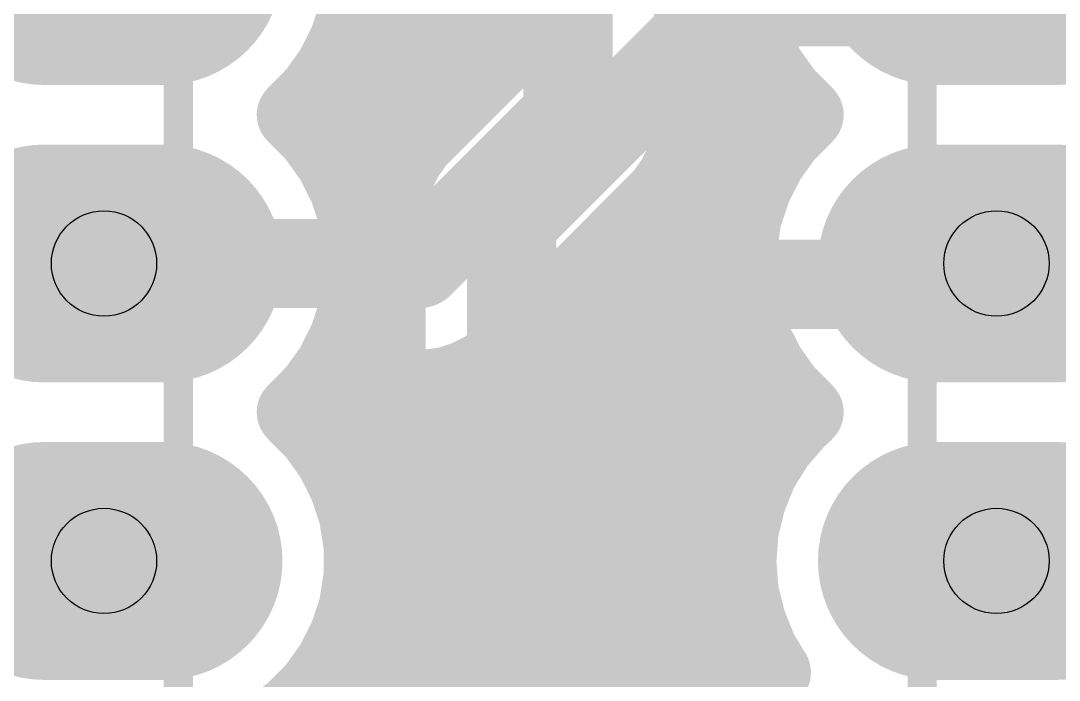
# Model space of a CAD drawing. Extents: x -0.06 to 2.31, y -0.06 to 2.06.
# Drawn here: x 1.364 to 1.7131, y 0.2699 to 0.4916 of the extents above; entities that cross this region are included whole.
import ezdxf

# ---------------------------------------------------------------- set-up
doc = ezdxf.new("R2010")
doc.units = 0
for name, color, linetype in [('Bottom', 6, 'CONTINUOUS'), ('Drill_Bottom', 8, 'CONTINUOUS'), ('Drill_Top', 7, 'CONTINUOUS'), ('Top', 5, 'CONTINUOUS'), ('Top_Silk', 2, 'CONTINUOUS')]:
    doc.layers.add(name, color=color, linetype=linetype)

msp = doc.modelspace()

# ---------------------------------------------------------------- linework, layer by layer
at = {"layer": 'Bottom', "linetype": 'CONTINUOUS'}
for points, const_width in [([(1.5546, 0.548), (1.5082, 0.5015)], 0.025), ([(1.5438, 0.4975), (1.576, 0.5296)], 0.025), ([(1.68, 0.498), (1.692, 0.51)], 0.03), ([(1.5082, 0.5015), (1.485, 0.4784)], 0.025), ([(1.4974, 0.451), (1.5438, 0.4975)], 0.025), ([(1.529, 0.424), (1.603, 0.498)], 0.03), ([(1.603, 0.498), (1.68, 0.498)], 0.03), ([(1.5006, 0.4914), (1.5352, 0.4914)], 0.025), ([(1.485, 0.4784), (1.4797, 0.4746)], 0.025), ([(1.4797, 0.4746), (1.4739, 0.4717)], 0.025), ([(1.4677, 0.4696), (1.4644, 0.469)], 0.025), ([(1.4739, 0.4717), (1.4677, 0.4696)], 0.025), ([(1.4644, 0.469), (1.459, 0.463)], 0.025), ([(1.4648, 0.4665), (1.5103, 0.4665)], 0.025), ([(1.459, 0.463), (1.4558, 0.46)], 0.025), ([(1.4558, 0.46), (1.4626, 0.4532)], 0.025), ([(1.4626, 0.4532), (1.4687, 0.4447)], 0.025), ([(1.4936, 0.4457), (1.4974, 0.451)], 0.025), ([(1.4907, 0.4399), (1.4936, 0.4457)], 0.025), ([(1.4687, 0.4447), (1.4734, 0.4354)], 0.025), ([(1.473, 0.4416), (1.489, 0.4416)], 0.025), ([(1.4886, 0.4337), (1.4907, 0.4399)], 0.025), ([(1.4734, 0.4354), (1.4767, 0.4255)], 0.025), ([(1.4876, 0.4273), (1.4886, 0.4337)], 0.025), ([(1.4767, 0.4255), (1.4783, 0.4152)], 0.025), ([(1.4875, 0.1472), (1.4876, 0.4273)], 0.025), ([(1.529, 0.13), (1.529, 0.424)], 0.03), ([(1.4783, 0.4152), (1.4783, 0.4048)], 0.025), ([(1.685, 0.403), (1.692, 0.41)], 0.03), ([(1.692, 0.41), (1.742, 0.41)], 0.03), ([(1.4783, 0.4048), (1.4767, 0.3945)], 0.025), ([(1.59, 0.383), (1.61, 0.403)], 0.03), ([(1.61, 0.403), (1.685, 0.403)], 0.03), ([(1.4767, 0.3945), (1.4734, 0.3846)], 0.025), ([(1.59, 0.197), (1.59, 0.383)], 0.03), ([(1.4734, 0.3846), (1.4687, 0.3753)], 0.025), ([(1.4687, 0.3753), (1.4626, 0.3668)], 0.025), ([(1.4626, 0.3668), (1.4558, 0.36)], 0.025), ([(1.4653, 0.367), (1.485, 0.367)], 0.025), ([(1.4558, 0.36), (1.4626, 0.3532)], 0.025), ([(1.4626, 0.3532), (1.4687, 0.3447)], 0.025), ([(1.4687, 0.3447), (1.4734, 0.3354)], 0.025), ([(1.4727, 0.3422), (1.485, 0.3422)], 0.025), ([(1.4734, 0.3354), (1.4767, 0.3255)], 0.025), ([(1.4767, 0.3255), (1.4783, 0.3152)], 0.025), ([(1.4783, 0.3152), (1.4783, 0.3048)], 0.025), ([(1.4783, 0.3048), (1.4767, 0.2945)], 0.025), ([(1.4767, 0.2945), (1.4734, 0.2846)], 0.025), ([(1.4734, 0.2846), (1.4687, 0.2753)], 0.025), ([(1.4687, 0.2753), (1.4626, 0.2668)], 0.025), ([(1.4626, 0.2668), (1.4552, 0.2594)], 0.025), ([(1.4657, 0.2676), (1.485, 0.2676)], 0.025), ([(1.4552, 0.2594), (1.4467, 0.2533)], 0.025)]:
    msp.add_lwpolyline(points, dxfattribs=dict(at, const_width=const_width))
for points, const_width in [([(1.392, 0.51, 1), (1.352, 0.51, 1), (1.392, 0.51, 1)], 0.04), ([(1.432, 0.51, 1), (1.392, 0.51, 1), (1.432, 0.51, 1)], 0.04), ([(1.692, 0.51, 1), (1.652, 0.51, 1), (1.692, 0.51, 1)], 0.04), ([(1.732, 0.51, 1), (1.692, 0.51, 1), (1.732, 0.51, 1)], 0.04), ([(1.5019, 0.5015, 1), (1.5144, 0.5015, 1), (1.5019, 0.5015, 1)], 0.0125), ([(1.5019, 0.5015, 1), (1.5144, 0.5015, 1), (1.5019, 0.5015, 1)], 0.0125), ([(1.5376, 0.4975, 1), (1.5501, 0.4975, 1), (1.5376, 0.4975, 1)], 0.0125), ([(1.5376, 0.4975, 1), (1.5501, 0.4975, 1), (1.5376, 0.4975, 1)], 0.0125), ([(1.5955, 0.498, 1), (1.6105, 0.498, 1), (1.5955, 0.498, 1)], 0.015), ([(1.5955, 0.498, 1), (1.6105, 0.498, 1), (1.5955, 0.498, 1)], 0.015), ([(1.6725, 0.498, 1), (1.6875, 0.498, 1), (1.6725, 0.498, 1)], 0.015), ([(1.6725, 0.498, 1), (1.6875, 0.498, 1), (1.6725, 0.498, 1)], 0.015), ([(1.4787, 0.4784, 1), (1.4912, 0.4784, 1), (1.4787, 0.4784, 1)], 0.0125), ([(1.4787, 0.4784, 1), (1.4912, 0.4784, 1), (1.4787, 0.4784, 1)], 0.0125), ([(1.4734, 0.4746, 1), (1.4859, 0.4746, 1), (1.4734, 0.4746, 1)], 0.0125), ([(1.4734, 0.4746, 1), (1.4859, 0.4746, 1), (1.4734, 0.4746, 1)], 0.0125), ([(1.4614, 0.4696, 1), (1.4739, 0.4696, 1), (1.4614, 0.4696, 1)], 0.0125), ([(1.4614, 0.4696, 1), (1.4739, 0.4696, 1), (1.4614, 0.4696, 1)], 0.0125), ([(1.4676, 0.4717, 1), (1.4801, 0.4717, 1), (1.4676, 0.4717, 1)], 0.0125), ([(1.4676, 0.4717, 1), (1.4801, 0.4717, 1), (1.4676, 0.4717, 1)], 0.0125), ([(1.4581, 0.469, 1), (1.4706, 0.469, 1), (1.4581, 0.469, 1)], 0.0125), ([(1.4581, 0.469, 1), (1.4706, 0.469, 1), (1.4581, 0.469, 1)], 0.0125), ([(1.4528, 0.463, 1), (1.4653, 0.463, 1), (1.4528, 0.463, 1)], 0.0125), ([(1.4528, 0.463, 1), (1.4653, 0.463, 1), (1.4528, 0.463, 1)], 0.0125), ([(1.4496, 0.46, 1), (1.4621, 0.46, 1), (1.4496, 0.46, 1)], 0.0125), ([(1.4496, 0.46, 1), (1.4621, 0.46, 1), (1.4496, 0.46, 1)], 0.0125), ([(1.4563, 0.4532, 1), (1.4688, 0.4532, 1), (1.4563, 0.4532, 1)], 0.0125), ([(1.4563, 0.4532, 1), (1.4688, 0.4532, 1), (1.4563, 0.4532, 1)], 0.0125), ([(1.4912, 0.451, 1), (1.5037, 0.451, 1), (1.4912, 0.451, 1)], 0.0125), ([(1.4912, 0.451, 1), (1.5037, 0.451, 1), (1.4912, 0.451, 1)], 0.0125), ([(1.4874, 0.4457, 1), (1.4999, 0.4457, 1), (1.4874, 0.4457, 1)], 0.0125), ([(1.4874, 0.4457, 1), (1.4999, 0.4457, 1), (1.4874, 0.4457, 1)], 0.0125), ([(1.4625, 0.4447, 1), (1.475, 0.4447, 1), (1.4625, 0.4447, 1)], 0.0125), ([(1.4625, 0.4447, 1), (1.475, 0.4447, 1), (1.4625, 0.4447, 1)], 0.0125), ([(1.4844, 0.4399, 1), (1.4969, 0.4399, 1), (1.4844, 0.4399, 1)], 0.0125), ([(1.4844, 0.4399, 1), (1.4969, 0.4399, 1), (1.4844, 0.4399, 1)], 0.0125), ([(1.392, 0.41, 1), (1.352, 0.41, 1), (1.392, 0.41, 1)], 0.04), ([(1.432, 0.41, 1), (1.392, 0.41, 1), (1.432, 0.41, 1)], 0.04), ([(1.4672, 0.4354, 1), (1.4797, 0.4354, 1), (1.4672, 0.4354, 1)], 0.0125), ([(1.4672, 0.4354, 1), (1.4797, 0.4354, 1), (1.4672, 0.4354, 1)], 0.0125), ([(1.692, 0.41, 1), (1.652, 0.41, 1), (1.692, 0.41, 1)], 0.04), ([(1.732, 0.41, 1), (1.692, 0.41, 1), (1.732, 0.41, 1)], 0.04), ([(1.4824, 0.4337, 1), (1.4949, 0.4337, 1), (1.4824, 0.4337, 1)], 0.0125), ([(1.4824, 0.4337, 1), (1.4949, 0.4337, 1), (1.4824, 0.4337, 1)], 0.0125), ([(1.4704, 0.4255, 1), (1.4829, 0.4255, 1), (1.4704, 0.4255, 1)], 0.0125), ([(1.4704, 0.4255, 1), (1.4829, 0.4255, 1), (1.4704, 0.4255, 1)], 0.0125), ([(1.4814, 0.4273, 1), (1.4939, 0.4273, 1), (1.4814, 0.4273, 1)], 0.0125), ([(1.4814, 0.4273, 1), (1.4939, 0.4273, 1), (1.4814, 0.4273, 1)], 0.0125), ([(1.5215, 0.424, 1), (1.5365, 0.424, 1), (1.5215, 0.424, 1)], 0.015), ([(1.5215, 0.424, 1), (1.5365, 0.424, 1), (1.5215, 0.424, 1)], 0.015), ([(1.472, 0.4152, 1), (1.4845, 0.4152, 1), (1.472, 0.4152, 1)], 0.0125), ([(1.472, 0.4152, 1), (1.4845, 0.4152, 1), (1.472, 0.4152, 1)], 0.0125), ([(1.6845, 0.41, 1), (1.6995, 0.41, 1), (1.6845, 0.41, 1)], 0.015), ([(1.6845, 0.41, 1), (1.6995, 0.41, 1), (1.6845, 0.41, 1)], 0.015), ([(1.472, 0.4048, 1), (1.4845, 0.4048, 1), (1.472, 0.4048, 1)], 0.0125), ([(1.472, 0.4048, 1), (1.4845, 0.4048, 1), (1.472, 0.4048, 1)], 0.0125), ([(1.6025, 0.403, 1), (1.6175, 0.403, 1), (1.6025, 0.403, 1)], 0.015), ([(1.6025, 0.403, 1), (1.6175, 0.403, 1), (1.6025, 0.403, 1)], 0.015), ([(1.6775, 0.403, 1), (1.6925, 0.403, 1), (1.6775, 0.403, 1)], 0.015), ([(1.6775, 0.403, 1), (1.6925, 0.403, 1), (1.6775, 0.403, 1)], 0.015), ([(1.4704, 0.3945, 1), (1.4829, 0.3945, 1), (1.4704, 0.3945, 1)], 0.0125), ([(1.4704, 0.3945, 1), (1.4829, 0.3945, 1), (1.4704, 0.3945, 1)], 0.0125), ([(1.5825, 0.383, 1), (1.5975, 0.383, 1), (1.5825, 0.383, 1)], 0.015), ([(1.5825, 0.383, 1), (1.5975, 0.383, 1), (1.5825, 0.383, 1)], 0.015), ([(1.4672, 0.3846, 1), (1.4797, 0.3846, 1), (1.4672, 0.3846, 1)], 0.0125), ([(1.4672, 0.3846, 1), (1.4797, 0.3846, 1), (1.4672, 0.3846, 1)], 0.0125), ([(1.4625, 0.3753, 1), (1.475, 0.3753, 1), (1.4625, 0.3753, 1)], 0.0125), ([(1.4625, 0.3753, 1), (1.475, 0.3753, 1), (1.4625, 0.3753, 1)], 0.0125), ([(1.4563, 0.3668, 1), (1.4688, 0.3668, 1), (1.4563, 0.3668, 1)], 0.0125), ([(1.4563, 0.3668, 1), (1.4688, 0.3668, 1), (1.4563, 0.3668, 1)], 0.0125), ([(1.4496, 0.36, 1), (1.4621, 0.36, 1), (1.4496, 0.36, 1)], 0.0125), ([(1.4496, 0.36, 1), (1.4621, 0.36, 1), (1.4496, 0.36, 1)], 0.0125), ([(1.4563, 0.3532, 1), (1.4688, 0.3532, 1), (1.4563, 0.3532, 1)], 0.0125), ([(1.4563, 0.3532, 1), (1.4688, 0.3532, 1), (1.4563, 0.3532, 1)], 0.0125), ([(1.4625, 0.3447, 1), (1.475, 0.3447, 1), (1.4625, 0.3447, 1)], 0.0125), ([(1.4625, 0.3447, 1), (1.475, 0.3447, 1), (1.4625, 0.3447, 1)], 0.0125), ([(1.392, 0.31, 1), (1.352, 0.31, 1), (1.392, 0.31, 1)], 0.04), ([(1.432, 0.31, 1), (1.392, 0.31, 1), (1.432, 0.31, 1)], 0.04), ([(1.692, 0.31, 1), (1.652, 0.31, 1), (1.692, 0.31, 1)], 0.04), ([(1.732, 0.31, 1), (1.692, 0.31, 1), (1.732, 0.31, 1)], 0.04), ([(1.4672, 0.3354, 1), (1.4797, 0.3354, 1), (1.4672, 0.3354, 1)], 0.0125), ([(1.4672, 0.3354, 1), (1.4797, 0.3354, 1), (1.4672, 0.3354, 1)], 0.0125), ([(1.4704, 0.3255, 1), (1.4829, 0.3255, 1), (1.4704, 0.3255, 1)], 0.0125), ([(1.4704, 0.3255, 1), (1.4829, 0.3255, 1), (1.4704, 0.3255, 1)], 0.0125), ([(1.472, 0.3152, 1), (1.4845, 0.3152, 1), (1.472, 0.3152, 1)], 0.0125), ([(1.472, 0.3152, 1), (1.4845, 0.3152, 1), (1.472, 0.3152, 1)], 0.0125), ([(1.472, 0.3048, 1), (1.4845, 0.3048, 1), (1.472, 0.3048, 1)], 0.0125), ([(1.472, 0.3048, 1), (1.4845, 0.3048, 1), (1.472, 0.3048, 1)], 0.0125), ([(1.4704, 0.2945, 1), (1.4829, 0.2945, 1), (1.4704, 0.2945, 1)], 0.0125), ([(1.4704, 0.2945, 1), (1.4829, 0.2945, 1), (1.4704, 0.2945, 1)], 0.0125), ([(1.4672, 0.2846, 1), (1.4797, 0.2846, 1), (1.4672, 0.2846, 1)], 0.0125), ([(1.4672, 0.2846, 1), (1.4797, 0.2846, 1), (1.4672, 0.2846, 1)], 0.0125), ([(1.4625, 0.2753, 1), (1.475, 0.2753, 1), (1.4625, 0.2753, 1)], 0.0125), ([(1.4625, 0.2753, 1), (1.475, 0.2753, 1), (1.4625, 0.2753, 1)], 0.0125), ([(1.4563, 0.2668, 1), (1.4688, 0.2668, 1), (1.4563, 0.2668, 1)], 0.0125), ([(1.4563, 0.2668, 1), (1.4688, 0.2668, 1), (1.4563, 0.2668, 1)], 0.0125), ([(1.4489, 0.2594, 1), (1.4614, 0.2594, 1), (1.4489, 0.2594, 1)], 0.0125), ([(1.4489, 0.2594, 1), (1.4614, 0.2594, 1), (1.4489, 0.2594, 1)], 0.0125)]:
    msp.add_lwpolyline(points, format="xyb", dxfattribs=dict(at, const_width=const_width))
at = {"layer": 'Bottom'}
for points in [[(1.372, 0.55), (1.412, 0.55), (1.372, 0.47), (1.412, 0.47)], [(1.672, 0.55), (1.712, 0.55), (1.672, 0.47), (1.712, 0.47)], [(1.372, 0.45), (1.412, 0.45), (1.372, 0.37), (1.412, 0.37)], [(1.672, 0.45), (1.712, 0.45), (1.672, 0.37), (1.712, 0.37)], [(1.372, 0.35), (1.412, 0.35), (1.372, 0.27), (1.412, 0.27)], [(1.672, 0.35), (1.712, 0.35), (1.672, 0.27), (1.712, 0.27)]]:
    msp.add_solid(points, dxfattribs=at)
at = {"layer": 'Drill_Bottom'}
for centre in [(1.392, 0.41), (1.692, 0.41), (1.392, 0.31), (1.692, 0.31)]:
    msp.add_circle(centre, 0.0177, dxfattribs=at)
at = {"layer": 'Drill_Top'}
for centre in [(1.392, 0.41), (1.692, 0.41), (1.392, 0.31), (1.692, 0.31)]:
    msp.add_circle(centre, 0.0177, dxfattribs=at)
at = {"layer": 'Top', "linetype": 'CONTINUOUS'}
for points, const_width in [([(1.5065, 0.4772), (1.5066, 0.6433)], 0.025), ([(1.548, 0.46), (1.548, 0.64)], 0.03), ([(1.5895, 0.6228), (1.5894, 0.4567)], 0.025), ([(1.4783, 0.5048), (1.4767, 0.4945)], 0.025), ([(1.6073, 0.4945), (1.6057, 0.5048)], 0.025), ([(1.4767, 0.4945), (1.4734, 0.4846)], 0.025), ([(1.6106, 0.4846), (1.6073, 0.4945)], 0.025), ([(1.4783, 0.4914), (1.504, 0.4914)], 0.025), ([(1.592, 0.4914), (1.6057, 0.4914)], 0.025), ([(1.4734, 0.4846), (1.4687, 0.4753)], 0.025), ([(1.6153, 0.4753), (1.6106, 0.4846)], 0.025), ([(1.4808, 0.4515), (1.5065, 0.4772)], 0.025), ([(1.4687, 0.4753), (1.4626, 0.4668)], 0.025), ([(1.6214, 0.4668), (1.6153, 0.4753)], 0.025), ([(1.4626, 0.4668), (1.4558, 0.46)], 0.025), ([(1.4648, 0.4665), (1.4933, 0.4665)], 0.025), ([(1.592, 0.4665), (1.6192, 0.4665)], 0.025), ([(1.6282, 0.46), (1.6214, 0.4668)], 0.025), ([(1.498, 0.41), (1.548, 0.46)], 0.03), ([(1.4558, 0.46), (1.4626, 0.4532)], 0.025), ([(1.6214, 0.4532), (1.6282, 0.46)], 0.025), ([(1.5894, 0.4567), (1.5884, 0.4503)], 0.025), ([(1.4626, 0.4532), (1.4639, 0.4515)], 0.025), ([(1.6153, 0.4447), (1.6214, 0.4532)], 0.025), ([(1.4639, 0.4515), (1.4808, 0.4515)], 0.025), ([(1.5884, 0.4503), (1.5863, 0.4441)], 0.025), ([(1.5863, 0.4441), (1.5834, 0.4383)], 0.025), ([(1.5877, 0.4416), (1.611, 0.4416)], 0.025), ([(1.6106, 0.4354), (1.6153, 0.4447)], 0.025), ([(1.5834, 0.4383), (1.5796, 0.433)], 0.025), ([(1.6073, 0.4255), (1.6106, 0.4354)], 0.025), ([(1.5796, 0.433), (1.5332, 0.3865)], 0.025), ([(1.6057, 0.4152), (1.6073, 0.4255)], 0.025), ([(1.5659, 0.4168), (1.6033, 0.4168)], 0.025), ([(1.6057, 0.4048), (1.6057, 0.4152)], 0.025), ([(1.266, 0.41), (1.392, 0.41)], 0.03), ([(1.392, 0.41), (1.498, 0.41)], 0.03), ([(1.6073, 0.3945), (1.6057, 0.4048)], 0.025), ([(1.6106, 0.3846), (1.6073, 0.3945)], 0.025), ([(1.5411, 0.3919), (1.6055, 0.3919)], 0.025), ([(1.5332, 0.3865), (1.525, 0.3784)], 0.025), ([(1.6153, 0.3753), (1.6106, 0.3846)], 0.025), ([(1.525, 0.3784), (1.5197, 0.3746)], 0.025), ([(1.6214, 0.3668), (1.6153, 0.3753)], 0.025), ([(1.5139, 0.3717), (1.5077, 0.3696)], 0.025), ([(1.5197, 0.3746), (1.5139, 0.3717)], 0.025), ([(1.464, 0.3685), (1.459, 0.363)], 0.025), ([(1.5013, 0.3686), (1.464, 0.3685)], 0.025), ([(1.5077, 0.3696), (1.5013, 0.3686)], 0.025), ([(1.4653, 0.367), (1.6188, 0.367)], 0.025), ([(1.6282, 0.36), (1.6214, 0.3668)], 0.025), ([(1.459, 0.363), (1.4558, 0.36)], 0.025), ([(1.4558, 0.36), (1.4626, 0.3532)], 0.025), ([(1.625, 0.357), (1.6282, 0.36)], 0.025), ([(1.6182, 0.3491), (1.625, 0.357)], 0.025), ([(1.4626, 0.3532), (1.4687, 0.3447)], 0.025), ([(1.6127, 0.3402), (1.6182, 0.3491)], 0.025), ([(1.4687, 0.3447), (1.4734, 0.3354)], 0.025), ([(1.4727, 0.3422), (1.6113, 0.3422)], 0.025), ([(1.6088, 0.3305), (1.6127, 0.3402)], 0.025), ([(1.4734, 0.3354), (1.4767, 0.3255)], 0.025), ([(1.6063, 0.3204), (1.6088, 0.3305)], 0.025), ([(1.4767, 0.3255), (1.4783, 0.3152)], 0.025), ([(1.6055, 0.31), (1.6063, 0.3204)], 0.025), ([(1.4806, 0.3173), (1.6034, 0.3173)], 0.025), ([(1.4783, 0.3152), (1.4783, 0.3048)], 0.025), ([(1.6063, 0.2996), (1.6055, 0.31)], 0.025), ([(1.4783, 0.3048), (1.4767, 0.2945)], 0.025), ([(1.6088, 0.2895), (1.6063, 0.2996)], 0.025), ([(1.4767, 0.2945), (1.4734, 0.2846)], 0.025), ([(1.4786, 0.2924), (1.6054, 0.2924)], 0.025), ([(1.6127, 0.2798), (1.6088, 0.2895)], 0.025), ([(1.4734, 0.2846), (1.4687, 0.2753)], 0.025), ([(1.6171, 0.2725), (1.6127, 0.2798)], 0.025), ([(1.4687, 0.2753), (1.4669, 0.2725)], 0.025), ([(1.4669, 0.2725), (1.6171, 0.2725)], 0.025)]:
    msp.add_lwpolyline(points, dxfattribs=dict(at, const_width=const_width))
for points, const_width in [([(1.392, 0.51, 1), (1.352, 0.51, 1), (1.392, 0.51, 1)], 0.04), ([(1.432, 0.51, 1), (1.392, 0.51, 1), (1.432, 0.51, 1)], 0.04), ([(1.692, 0.51, 1), (1.652, 0.51, 1), (1.692, 0.51, 1)], 0.04), ([(1.732, 0.51, 1), (1.692, 0.51, 1), (1.732, 0.51, 1)], 0.04), ([(1.4704, 0.4945, 1), (1.4829, 0.4945, 1), (1.4704, 0.4945, 1)], 0.0125), ([(1.4704, 0.4945, 1), (1.4829, 0.4945, 1), (1.4704, 0.4945, 1)], 0.0125), ([(1.6011, 0.4945, 1), (1.6136, 0.4945, 1), (1.6011, 0.4945, 1)], 0.0125), ([(1.6011, 0.4945, 1), (1.6136, 0.4945, 1), (1.6011, 0.4945, 1)], 0.0125), ([(1.4672, 0.4846, 1), (1.4797, 0.4846, 1), (1.4672, 0.4846, 1)], 0.0125), ([(1.4672, 0.4846, 1), (1.4797, 0.4846, 1), (1.4672, 0.4846, 1)], 0.0125), ([(1.6043, 0.4846, 1), (1.6168, 0.4846, 1), (1.6043, 0.4846, 1)], 0.0125), ([(1.6043, 0.4846, 1), (1.6168, 0.4846, 1), (1.6043, 0.4846, 1)], 0.0125), ([(1.5003, 0.4772, 1), (1.5128, 0.4772, 1), (1.5003, 0.4772, 1)], 0.0125), ([(1.5003, 0.4772, 1), (1.5128, 0.4772, 1), (1.5003, 0.4772, 1)], 0.0125), ([(1.4625, 0.4753, 1), (1.475, 0.4753, 1), (1.4625, 0.4753, 1)], 0.0125), ([(1.4625, 0.4753, 1), (1.475, 0.4753, 1), (1.4625, 0.4753, 1)], 0.0125), ([(1.609, 0.4753, 1), (1.6215, 0.4753, 1), (1.609, 0.4753, 1)], 0.0125), ([(1.609, 0.4753, 1), (1.6215, 0.4753, 1), (1.609, 0.4753, 1)], 0.0125), ([(1.4563, 0.4668, 1), (1.4688, 0.4668, 1), (1.4563, 0.4668, 1)], 0.0125), ([(1.4563, 0.4668, 1), (1.4688, 0.4668, 1), (1.4563, 0.4668, 1)], 0.0125), ([(1.6152, 0.4668, 1), (1.6277, 0.4668, 1), (1.6152, 0.4668, 1)], 0.0125), ([(1.6152, 0.4668, 1), (1.6277, 0.4668, 1), (1.6152, 0.4668, 1)], 0.0125), ([(1.5405, 0.46, 1), (1.5555, 0.46, 1), (1.5405, 0.46, 1)], 0.015), ([(1.5405, 0.46, 1), (1.5555, 0.46, 1), (1.5405, 0.46, 1)], 0.015), ([(1.4496, 0.46, 1), (1.4621, 0.46, 1), (1.4496, 0.46, 1)], 0.0125), ([(1.4496, 0.46, 1), (1.4621, 0.46, 1), (1.4496, 0.46, 1)], 0.0125), ([(1.6219, 0.46, 1), (1.6344, 0.46, 1), (1.6219, 0.46, 1)], 0.0125), ([(1.6219, 0.46, 1), (1.6344, 0.46, 1), (1.6219, 0.46, 1)], 0.0125), ([(1.5831, 0.4567, 1), (1.5956, 0.4567, 1), (1.5831, 0.4567, 1)], 0.0125), ([(1.5831, 0.4567, 1), (1.5956, 0.4567, 1), (1.5831, 0.4567, 1)], 0.0125), ([(1.4563, 0.4532, 1), (1.4688, 0.4532, 1), (1.4563, 0.4532, 1)], 0.0125), ([(1.4563, 0.4532, 1), (1.4688, 0.4532, 1), (1.4563, 0.4532, 1)], 0.0125), ([(1.6152, 0.4532, 1), (1.6277, 0.4532, 1), (1.6152, 0.4532, 1)], 0.0125), ([(1.6152, 0.4532, 1), (1.6277, 0.4532, 1), (1.6152, 0.4532, 1)], 0.0125), ([(1.4577, 0.4515, 1), (1.4702, 0.4515, 1), (1.4577, 0.4515, 1)], 0.0125), ([(1.4577, 0.4515, 1), (1.4702, 0.4515, 1), (1.4577, 0.4515, 1)], 0.0125), ([(1.4746, 0.4515, 1), (1.4871, 0.4515, 1), (1.4746, 0.4515, 1)], 0.0125), ([(1.4746, 0.4515, 1), (1.4871, 0.4515, 1), (1.4746, 0.4515, 1)], 0.0125), ([(1.5821, 0.4503, 1), (1.5946, 0.4503, 1), (1.5821, 0.4503, 1)], 0.0125), ([(1.5821, 0.4503, 1), (1.5946, 0.4503, 1), (1.5821, 0.4503, 1)], 0.0125), ([(1.5801, 0.4441, 1), (1.5926, 0.4441, 1), (1.5801, 0.4441, 1)], 0.0125), ([(1.5801, 0.4441, 1), (1.5926, 0.4441, 1), (1.5801, 0.4441, 1)], 0.0125), ([(1.609, 0.4447, 1), (1.6215, 0.4447, 1), (1.609, 0.4447, 1)], 0.0125), ([(1.609, 0.4447, 1), (1.6215, 0.4447, 1), (1.609, 0.4447, 1)], 0.0125), ([(1.5771, 0.4383, 1), (1.5896, 0.4383, 1), (1.5771, 0.4383, 1)], 0.0125), ([(1.5771, 0.4383, 1), (1.5896, 0.4383, 1), (1.5771, 0.4383, 1)], 0.0125), ([(1.392, 0.41, 1), (1.352, 0.41, 1), (1.392, 0.41, 1)], 0.04), ([(1.432, 0.41, 1), (1.392, 0.41, 1), (1.432, 0.41, 1)], 0.04), ([(1.6043, 0.4354, 1), (1.6168, 0.4354, 1), (1.6043, 0.4354, 1)], 0.0125), ([(1.6043, 0.4354, 1), (1.6168, 0.4354, 1), (1.6043, 0.4354, 1)], 0.0125), ([(1.692, 0.41, 1), (1.652, 0.41, 1), (1.692, 0.41, 1)], 0.04), ([(1.732, 0.41, 1), (1.692, 0.41, 1), (1.732, 0.41, 1)], 0.04), ([(1.5733, 0.433, 1), (1.5858, 0.433, 1), (1.5733, 0.433, 1)], 0.0125), ([(1.5733, 0.433, 1), (1.5858, 0.433, 1), (1.5733, 0.433, 1)], 0.0125), ([(1.6011, 0.4255, 1), (1.6136, 0.4255, 1), (1.6011, 0.4255, 1)], 0.0125), ([(1.6011, 0.4255, 1), (1.6136, 0.4255, 1), (1.6011, 0.4255, 1)], 0.0125), ([(1.5995, 0.4152, 1), (1.612, 0.4152, 1), (1.5995, 0.4152, 1)], 0.0125), ([(1.5995, 0.4152, 1), (1.612, 0.4152, 1), (1.5995, 0.4152, 1)], 0.0125), ([(1.3845, 0.41, 1), (1.3995, 0.41, 1), (1.3845, 0.41, 1)], 0.015), ([(1.3845, 0.41, 1), (1.3995, 0.41, 1), (1.3845, 0.41, 1)], 0.015), ([(1.4905, 0.41, 1), (1.5055, 0.41, 1), (1.4905, 0.41, 1)], 0.015), ([(1.4905, 0.41, 1), (1.5055, 0.41, 1), (1.4905, 0.41, 1)], 0.015), ([(1.5995, 0.4048, 1), (1.612, 0.4048, 1), (1.5995, 0.4048, 1)], 0.0125), ([(1.5995, 0.4048, 1), (1.612, 0.4048, 1), (1.5995, 0.4048, 1)], 0.0125), ([(1.6011, 0.3945, 1), (1.6136, 0.3945, 1), (1.6011, 0.3945, 1)], 0.0125), ([(1.6011, 0.3945, 1), (1.6136, 0.3945, 1), (1.6011, 0.3945, 1)], 0.0125), ([(1.5269, 0.3865, 1), (1.5394, 0.3865, 1), (1.5269, 0.3865, 1)], 0.0125), ([(1.5269, 0.3865, 1), (1.5394, 0.3865, 1), (1.5269, 0.3865, 1)], 0.0125), ([(1.6043, 0.3846, 1), (1.6168, 0.3846, 1), (1.6043, 0.3846, 1)], 0.0125), ([(1.6043, 0.3846, 1), (1.6168, 0.3846, 1), (1.6043, 0.3846, 1)], 0.0125), ([(1.5187, 0.3784, 1), (1.5312, 0.3784, 1), (1.5187, 0.3784, 1)], 0.0125), ([(1.5187, 0.3784, 1), (1.5312, 0.3784, 1), (1.5187, 0.3784, 1)], 0.0125), ([(1.609, 0.3753, 1), (1.6215, 0.3753, 1), (1.609, 0.3753, 1)], 0.0125), ([(1.609, 0.3753, 1), (1.6215, 0.3753, 1), (1.609, 0.3753, 1)], 0.0125), ([(1.5076, 0.3717, 1), (1.5201, 0.3717, 1), (1.5076, 0.3717, 1)], 0.0125), ([(1.5076, 0.3717, 1), (1.5201, 0.3717, 1), (1.5076, 0.3717, 1)], 0.0125), ([(1.5134, 0.3746, 1), (1.5259, 0.3746, 1), (1.5134, 0.3746, 1)], 0.0125), ([(1.5134, 0.3746, 1), (1.5259, 0.3746, 1), (1.5134, 0.3746, 1)], 0.0125), ([(1.4577, 0.3685, 1), (1.4702, 0.3685, 1), (1.4577, 0.3685, 1)], 0.0125), ([(1.4577, 0.3685, 1), (1.4702, 0.3685, 1), (1.4577, 0.3685, 1)], 0.0125), ([(1.495, 0.3686, 1), (1.5075, 0.3686, 1), (1.495, 0.3686, 1)], 0.0125), ([(1.495, 0.3686, 1), (1.5075, 0.3686, 1), (1.495, 0.3686, 1)], 0.0125), ([(1.5014, 0.3696, 1), (1.5139, 0.3696, 1), (1.5014, 0.3696, 1)], 0.0125), ([(1.5014, 0.3696, 1), (1.5139, 0.3696, 1), (1.5014, 0.3696, 1)], 0.0125), ([(1.6152, 0.3668, 1), (1.6277, 0.3668, 1), (1.6152, 0.3668, 1)], 0.0125), ([(1.6152, 0.3668, 1), (1.6277, 0.3668, 1), (1.6152, 0.3668, 1)], 0.0125), ([(1.4528, 0.363, 1), (1.4653, 0.363, 1), (1.4528, 0.363, 1)], 0.0125), ([(1.4528, 0.363, 1), (1.4653, 0.363, 1), (1.4528, 0.363, 1)], 0.0125), ([(1.4496, 0.36, 1), (1.4621, 0.36, 1), (1.4496, 0.36, 1)], 0.0125), ([(1.4496, 0.36, 1), (1.4621, 0.36, 1), (1.4496, 0.36, 1)], 0.0125), ([(1.6219, 0.36, 1), (1.6344, 0.36, 1), (1.6219, 0.36, 1)], 0.0125), ([(1.6219, 0.36, 1), (1.6344, 0.36, 1), (1.6219, 0.36, 1)], 0.0125), ([(1.6187, 0.357, 1), (1.6312, 0.357, 1), (1.6187, 0.357, 1)], 0.0125), ([(1.6187, 0.357, 1), (1.6312, 0.357, 1), (1.6187, 0.357, 1)], 0.0125), ([(1.4563, 0.3532, 1), (1.4688, 0.3532, 1), (1.4563, 0.3532, 1)], 0.0125), ([(1.4563, 0.3532, 1), (1.4688, 0.3532, 1), (1.4563, 0.3532, 1)], 0.0125), ([(1.612, 0.3491, 1), (1.6245, 0.3491, 1), (1.612, 0.3491, 1)], 0.0125), ([(1.612, 0.3491, 1), (1.6245, 0.3491, 1), (1.612, 0.3491, 1)], 0.0125), ([(1.4625, 0.3447, 1), (1.475, 0.3447, 1), (1.4625, 0.3447, 1)], 0.0125), ([(1.4625, 0.3447, 1), (1.475, 0.3447, 1), (1.4625, 0.3447, 1)], 0.0125), ([(1.6065, 0.3402, 1), (1.619, 0.3402, 1), (1.6065, 0.3402, 1)], 0.0125), ([(1.6065, 0.3402, 1), (1.619, 0.3402, 1), (1.6065, 0.3402, 1)], 0.0125), ([(1.392, 0.31, 1), (1.352, 0.31, 1), (1.392, 0.31, 1)], 0.04), ([(1.432, 0.31, 1), (1.392, 0.31, 1), (1.432, 0.31, 1)], 0.04), ([(1.692, 0.31, 1), (1.652, 0.31, 1), (1.692, 0.31, 1)], 0.04), ([(1.732, 0.31, 1), (1.692, 0.31, 1), (1.732, 0.31, 1)], 0.04), ([(1.4672, 0.3354, 1), (1.4797, 0.3354, 1), (1.4672, 0.3354, 1)], 0.0125), ([(1.4672, 0.3354, 1), (1.4797, 0.3354, 1), (1.4672, 0.3354, 1)], 0.0125), ([(1.6025, 0.3305, 1), (1.615, 0.3305, 1), (1.6025, 0.3305, 1)], 0.0125), ([(1.6025, 0.3305, 1), (1.615, 0.3305, 1), (1.6025, 0.3305, 1)], 0.0125), ([(1.4704, 0.3255, 1), (1.4829, 0.3255, 1), (1.4704, 0.3255, 1)], 0.0125), ([(1.4704, 0.3255, 1), (1.4829, 0.3255, 1), (1.4704, 0.3255, 1)], 0.0125), ([(1.6001, 0.3204, 1), (1.6126, 0.3204, 1), (1.6001, 0.3204, 1)], 0.0125), ([(1.6001, 0.3204, 1), (1.6126, 0.3204, 1), (1.6001, 0.3204, 1)], 0.0125), ([(1.472, 0.3152, 1), (1.4845, 0.3152, 1), (1.472, 0.3152, 1)], 0.0125), ([(1.472, 0.3152, 1), (1.4845, 0.3152, 1), (1.472, 0.3152, 1)], 0.0125), ([(1.5992, 0.31, 1), (1.6117, 0.31, 1), (1.5992, 0.31, 1)], 0.0125), ([(1.5992, 0.31, 1), (1.6117, 0.31, 1), (1.5992, 0.31, 1)], 0.0125), ([(1.472, 0.3048, 1), (1.4845, 0.3048, 1), (1.472, 0.3048, 1)], 0.0125), ([(1.472, 0.3048, 1), (1.4845, 0.3048, 1), (1.472, 0.3048, 1)], 0.0125), ([(1.6001, 0.2996, 1), (1.6126, 0.2996, 1), (1.6001, 0.2996, 1)], 0.0125), ([(1.6001, 0.2996, 1), (1.6126, 0.2996, 1), (1.6001, 0.2996, 1)], 0.0125), ([(1.4704, 0.2945, 1), (1.4829, 0.2945, 1), (1.4704, 0.2945, 1)], 0.0125), ([(1.4704, 0.2945, 1), (1.4829, 0.2945, 1), (1.4704, 0.2945, 1)], 0.0125), ([(1.6025, 0.2895, 1), (1.615, 0.2895, 1), (1.6025, 0.2895, 1)], 0.0125), ([(1.6025, 0.2895, 1), (1.615, 0.2895, 1), (1.6025, 0.2895, 1)], 0.0125), ([(1.4672, 0.2846, 1), (1.4797, 0.2846, 1), (1.4672, 0.2846, 1)], 0.0125), ([(1.4672, 0.2846, 1), (1.4797, 0.2846, 1), (1.4672, 0.2846, 1)], 0.0125), ([(1.6065, 0.2798, 1), (1.619, 0.2798, 1), (1.6065, 0.2798, 1)], 0.0125), ([(1.6065, 0.2798, 1), (1.619, 0.2798, 1), (1.6065, 0.2798, 1)], 0.0125), ([(1.4625, 0.2753, 1), (1.475, 0.2753, 1), (1.4625, 0.2753, 1)], 0.0125), ([(1.4625, 0.2753, 1), (1.475, 0.2753, 1), (1.4625, 0.2753, 1)], 0.0125), ([(1.4606, 0.2725, 1), (1.4731, 0.2725, 1), (1.4606, 0.2725, 1)], 0.0125), ([(1.4606, 0.2725, 1), (1.4731, 0.2725, 1), (1.4606, 0.2725, 1)], 0.0125), ([(1.6109, 0.2725, 1), (1.6234, 0.2725, 1), (1.6109, 0.2725, 1)], 0.0125), ([(1.6109, 0.2725, 1), (1.6234, 0.2725, 1), (1.6109, 0.2725, 1)], 0.0125)]:
    msp.add_lwpolyline(points, format="xyb", dxfattribs=dict(at, const_width=const_width))
at = {"layer": 'Top'}
for points in [[(1.372, 0.55), (1.412, 0.55), (1.372, 0.47), (1.412, 0.47)], [(1.672, 0.55), (1.712, 0.55), (1.672, 0.47), (1.712, 0.47)], [(1.372, 0.45), (1.412, 0.45), (1.372, 0.37), (1.412, 0.37)], [(1.672, 0.45), (1.712, 0.45), (1.672, 0.37), (1.712, 0.37)], [(1.372, 0.35), (1.412, 0.35), (1.372, 0.27), (1.412, 0.27)], [(1.672, 0.35), (1.712, 0.35), (1.672, 0.27), (1.712, 0.27)]]:
    msp.add_solid(points, dxfattribs=at)
at = {"layer": 'Top_Silk', "linetype": 'CONTINUOUS'}
for points, const_width in [([(1.667, 0.26), (1.417, 0.26), (1.417, 0.66), (1.667, 0.66), (1.667, 0.26)], 0.0098), ([(1.5348, 0.2791), (1.5396, 0.2815), (1.5467, 0.2886), (1.5467, 0.2385)], 0.0077), ([(1.4858, 0.2648), (1.5073, 0.2648), (1.5145, 0.2672), (1.5169, 0.2696), (1.5193, 0.2743), (1.5193, 0.2791), (1.5169, 0.2839), (1.5145, 0.2863), (1.5073, 0.2887), (1.4858, 0.2887), (1.4858, 0.2385)], 0.0077), ([(1.567, 0.26), (1.5667, 0.2639), (1.5658, 0.2677), (1.5643, 0.2713), (1.5622, 0.2747), (1.5597, 0.2777), (1.5567, 0.2802), (1.5533, 0.2823), (1.5497, 0.2838), (1.5459, 0.2847), (1.542, 0.285), (1.5381, 0.2847), (1.5343, 0.2838), (1.5307, 0.2823), (1.5273, 0.2802), (1.5243, 0.2777), (1.5218, 0.2747), (1.5197, 0.2713), (1.5182, 0.2677), (1.5173, 0.2639), (1.517, 0.26)], 0.0098), ([(1.5766, 0.2886), (1.5694, 0.2863), (1.5646, 0.2791), (1.5622, 0.2671), (1.5622, 0.26), (1.5646, 0.248), (1.5694, 0.2408), (1.5766, 0.2385), (1.5813, 0.2385), (1.5885, 0.2408), (1.5932, 0.248), (1.5957, 0.26), (1.5957, 0.2671), (1.5932, 0.2791), (1.5885, 0.2863), (1.5813, 0.2886), (1.5766, 0.2886)], 0.0077), ([(1.5932, 0.2791), (1.5646, 0.248)], 0.0077)]:
    msp.add_lwpolyline(points, dxfattribs=dict(at, const_width=const_width))
at = {"layer": 'Top_Silk', "linetype": 'CONTINUOUS', "const_width": 0.0039}
for points in [[(1.5746, 0.2886, 1), (1.5785, 0.2886, 1), (1.5746, 0.2886, 1)], [(1.5328, 0.2791, 1), (1.5367, 0.2791, 1), (1.5328, 0.2791, 1)], [(1.5913, 0.2791, 1), (1.5952, 0.2791, 1), (1.5913, 0.2791, 1)]]:
    msp.add_lwpolyline(points, format="xyb", dxfattribs=at)

doc.saveas('drawing.dxf')
